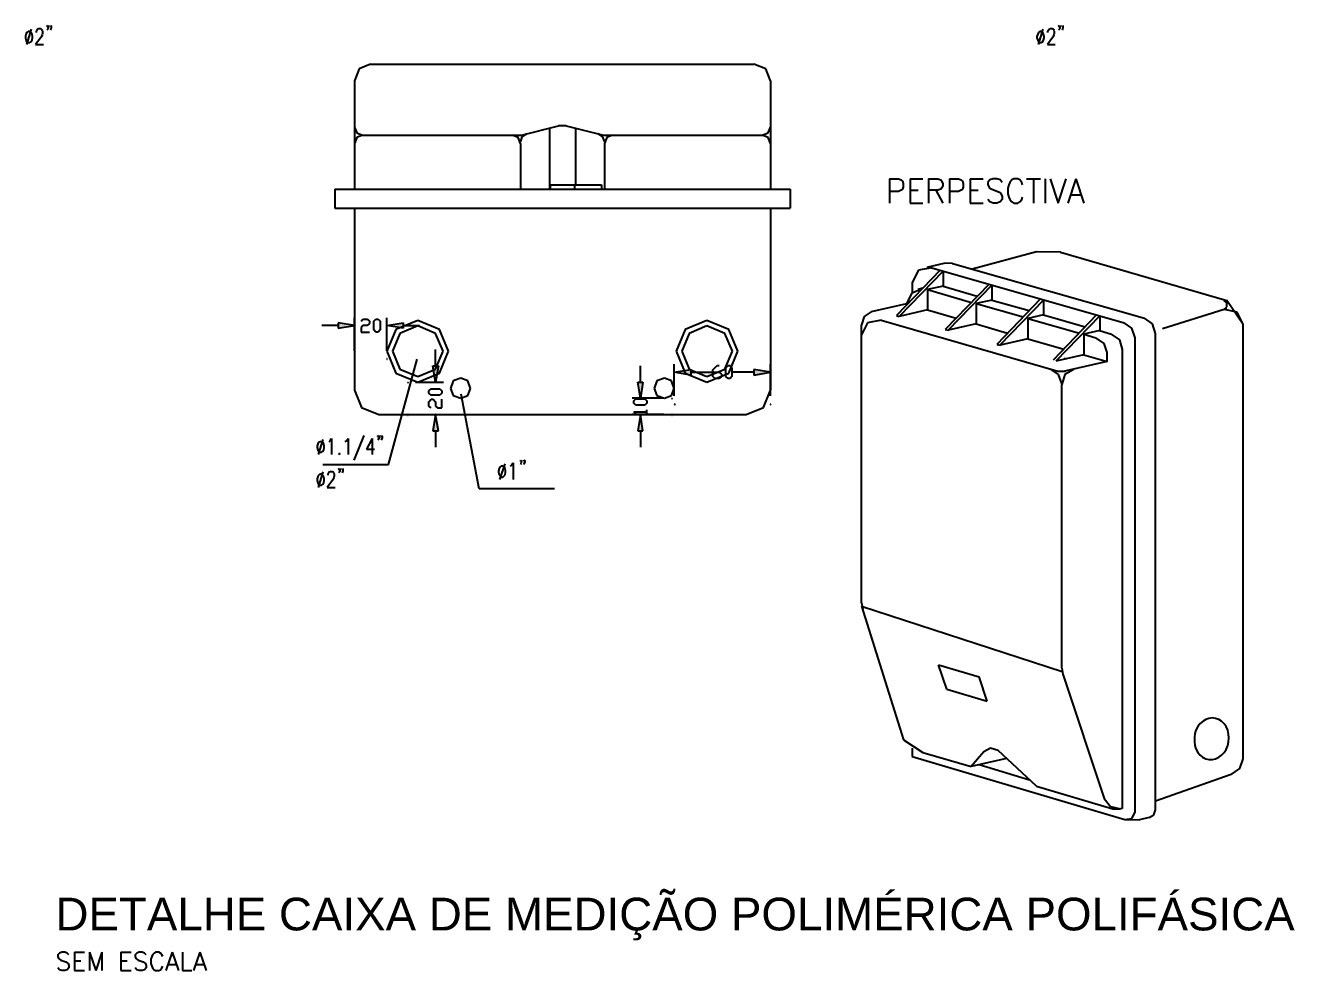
# Model space of a CAD drawing. Header units: millimetres. Extents: x -182 to 147, y -1396 to 58.
# Drawn here: x -16.03 to -0.51, y -30.65 to -19.08 of the extents above; entities that cross this region are included whole.
import ezdxf

# ---------------------------------------------------------------- set-up
doc = ezdxf.new("R2010")
doc.units = ezdxf.units.MM
doc.header["$LTSCALE"] = 10
doc.header["$MEASUREMENT"] = 0
doc.layers.add('ARQ-TEXTO4', color=4, linetype='Continuous')
doc.layers.add('LAYER 1', color=7, linetype='Continuous')
doc.styles.add('ROMANS', font='romans')

msp = doc.modelspace()

# ---------------------------------------------------------------- hatches: boundary and pattern name
at = {"layer": 'LAYER 1', "linetype": 'Continuous'}
for points in [[(-12.2048, -22.7207), (-12.2048, -22.7879), (-12.2048, -22.7879), (-12.008, -22.7543), (-12.008, -22.7543), (-12.2048, -22.7207), (-12.2048, -22.7207)], [(-12.008, -22.7639), (-12.0032, -22.7639), (-12.0032, -22.7639), (-12.0032, -22.7591), (-12.0032, -22.7591), (-12.008, -22.7591), (-12.008, -22.7591), (-12.008, -22.7639), (-12.008, -22.7639)], [(-11.4128, -22.7207), (-11.4128, -22.7879), (-11.4128, -22.7879), (-11.6096, -22.7543), (-11.6096, -22.7543), (-11.4128, -22.7207), (-11.4128, -22.7207)], [(-12.008, -23.1671), (-12.0032, -23.1671), (-12.0032, -23.1671), (-12.0032, -23.1623), (-12.0032, -23.1623), (-12.008, -23.1623), (-12.008, -23.1623), (-12.008, -23.1671), (-12.008, -23.1671)], [(-11.6096, -23.1671), (-11.6048, -23.1671), (-11.6048, -23.1671), (-11.6048, -23.1623), (-11.6048, -23.1623), (-11.6096, -23.1623), (-11.6096, -23.1623), (-11.6096, -23.1671), (-11.6096, -23.1671)], [(-11.048, -23.2487), (-10.9808, -23.2487), (-10.9808, -23.2487), (-11.0144, -23.4455), (-11.0144, -23.4455), (-11.048, -23.2487), (-11.048, -23.2487)], [(-7.8944, -23.2919), (-7.8944, -23.3591), (-7.8944, -23.3591), (-8.096, -23.3255), (-8.096, -23.3255), (-7.8944, -23.2919), (-7.8944, -23.2919)], [(-7.1216, -23.2919), (-7.1216, -23.3591), (-7.1216, -23.3591), (-6.92, -23.3255), (-6.92, -23.3255), (-7.1216, -23.2919), (-7.1216, -23.2919)], [(-6.92, -23.3303), (-6.9152, -23.3303), (-6.9152, -23.3303), (-6.9152, -23.3255), (-6.9152, -23.3255), (-6.92, -23.3255), (-6.92, -23.3255), (-6.92, -23.3303), (-6.92, -23.3303)], [(-11.3552, -23.4551), (-11.3504, -23.4551), (-11.3504, -23.4551), (-11.3504, -23.4503), (-11.3504, -23.4503), (-11.3552, -23.4503), (-11.3552, -23.4503), (-11.3552, -23.4551), (-11.3552, -23.4551)], [(-8.5424, -23.4455), (-8.48, -23.4455), (-8.48, -23.4455), (-8.5088, -23.6423), (-8.5088, -23.6423), (-8.5424, -23.4455), (-8.5424, -23.4455)], [(-8.1248, -23.6519), (-8.12, -23.6519), (-8.12, -23.6519), (-8.12, -23.6471), (-8.12, -23.6471), (-8.1248, -23.6471), (-8.1248, -23.6471), (-8.1248, -23.6519), (-8.1248, -23.6519)], [(-8.0912, -23.7191), (-8.0864, -23.7191), (-8.0864, -23.7191), (-8.0864, -23.7143), (-8.0864, -23.7143), (-8.0912, -23.7143), (-8.0912, -23.7143), (-8.0912, -23.7191), (-8.0912, -23.7191)], [(-6.92, -23.7191), (-6.9152, -23.7191), (-6.9152, -23.7191), (-6.9152, -23.7143), (-6.9152, -23.7143), (-6.92, -23.7143), (-6.92, -23.7143), (-6.92, -23.7191), (-6.92, -23.7191)], [(-11.3552, -23.8487), (-11.3504, -23.8487), (-11.3504, -23.8487), (-11.3504, -23.8439), (-11.3504, -23.8439), (-11.3552, -23.8439), (-11.3552, -23.8439), (-11.3552, -23.8487), (-11.3552, -23.8487)], [(-11.048, -24.0407), (-10.9808, -24.0407), (-10.9808, -24.0407), (-11.0144, -23.8439), (-11.0144, -23.8439), (-11.048, -24.0407), (-11.048, -24.0407)], [(-11.0144, -23.8487), (-11.0096, -23.8487), (-11.0096, -23.8487), (-11.0096, -23.8439), (-11.0096, -23.8439), (-11.0144, -23.8439), (-11.0144, -23.8439), (-11.0144, -23.8487), (-11.0144, -23.8487)], [(-8.5424, -24.0407), (-8.48, -24.0407), (-8.48, -24.0407), (-8.5088, -23.8439), (-8.5088, -23.8439), (-8.5424, -24.0407), (-8.5424, -24.0407)], [(-8.5088, -23.8487), (-8.504, -23.8487), (-8.504, -23.8487), (-8.504, -23.8439), (-8.504, -23.8439), (-8.5088, -23.8439), (-8.5088, -23.8439), (-8.5088, -23.8487), (-8.5088, -23.8487)], [(-8.1248, -23.8487), (-8.12, -23.8487), (-8.12, -23.8487), (-8.12, -23.8439), (-8.12, -23.8439), (-8.1248, -23.8439), (-8.1248, -23.8439), (-8.1248, -23.8487), (-8.1248, -23.8487)]]:
    msp.add_hatch(color=7, dxfattribs=at).paths.add_polyline_path(points)

# ---------------------------------------------------------------- linework, layer by layer
at = {"layer": 'LAYER 1', "color": 7}
for p, q in [((-15.7664, -19.0919), (-15.7568, -19.0823)), ((-15.7568, -19.0823), (-15.752, -19.0919)), ((-15.7232, -19.0919), (-15.7184, -19.0823)), ((-15.7184, -19.0823), (-15.7136, -19.0919)), ((-3.3968, -19.0919), (-3.3872, -19.0823)), ((-3.3872, -19.0823), (-3.3824, -19.0919)), ((-3.3536, -19.0919), (-3.3488, -19.0823)), ((-3.3488, -19.0823), (-3.344, -19.0919)), ((-16.0256, -19.1879), (-16.0304, -19.2167)), ((-16.0304, -19.2167), (-16.0304, -19.2359)), ((-16.0304, -19.2359), (-16.0256, -19.2647)), ((-16.0112, -19.1687), (-16.0256, -19.1879)), ((-15.9584, -19.1303), (-16.016, -19.3175)), ((-15.9968, -19.1591), (-16.0112, -19.1687)), ((-15.9776, -19.1591), (-15.9968, -19.1591)), ((-15.9632, -19.1687), (-15.9776, -19.1591)), ((-15.9488, -19.1879), (-15.9632, -19.1687)), ((-15.944, -19.2167), (-15.9488, -19.1879)), ((-15.9488, -19.2647), (-15.944, -19.2359)), ((-15.944, -19.2359), (-15.944, -19.2167)), ((-15.8384, -19.2263), (-15.9056, -19.3175)), ((-15.896, -19.1591), (-15.8912, -19.1399)), ((-15.896, -19.1687), (-15.896, -19.1591)), ((-15.8912, -19.1399), (-15.8816, -19.1303)), ((-15.8816, -19.1303), (-15.872, -19.1207)), ((-15.872, -19.1207), (-15.8432, -19.1207)), ((-15.8432, -19.1207), (-15.8336, -19.1303)), ((-15.824, -19.1975), (-15.8384, -19.2263)), ((-15.8336, -19.1303), (-15.824, -19.1399)), ((-15.824, -19.1399), (-15.8192, -19.1591)), ((-15.8192, -19.1783), (-15.824, -19.1975)), ((-15.8192, -19.1591), (-15.8192, -19.1783)), ((-15.7568, -19.1015), (-15.7664, -19.0919)), ((-15.7568, -19.1303), (-15.7664, -19.1399)), ((-15.752, -19.0919), (-15.7568, -19.1015)), ((-15.752, -19.1111), (-15.7568, -19.1303)), ((-15.752, -19.0919), (-15.752, -19.1111)), ((-15.7184, -19.1015), (-15.7232, -19.0919)), ((-15.7184, -19.1303), (-15.7232, -19.1399)), ((-15.7136, -19.0919), (-15.7184, -19.1015)), ((-15.7136, -19.1111), (-15.7184, -19.1303)), ((-15.7136, -19.0919), (-15.7136, -19.1111)), ((-3.6512, -19.1879), (-3.6608, -19.2167)), ((-3.6608, -19.2167), (-3.6608, -19.2359)), ((-3.6608, -19.2359), (-3.6512, -19.2647)), ((-3.6416, -19.1687), (-3.6512, -19.1879)), ((-3.5888, -19.1303), (-3.6464, -19.3175)), ((-3.6272, -19.1591), (-3.6416, -19.1687)), ((-3.608, -19.1591), (-3.6272, -19.1591)), ((-3.5936, -19.1687), (-3.608, -19.1591)), ((-3.5792, -19.1879), (-3.5936, -19.1687)), ((-3.5744, -19.2167), (-3.5792, -19.1879)), ((-3.5792, -19.2647), (-3.5744, -19.2359)), ((-3.5744, -19.2359), (-3.5744, -19.2167)), ((-3.4688, -19.2263), (-3.5312, -19.3175)), ((-3.5264, -19.1591), (-3.5216, -19.1399)), ((-3.5264, -19.1687), (-3.5264, -19.1591)), ((-3.5216, -19.1399), (-3.512, -19.1303)), ((-3.512, -19.1303), (-3.5024, -19.1207)), ((-3.5024, -19.1207), (-3.4736, -19.1207)), ((-3.4736, -19.1207), (-3.4592, -19.1303)), ((-3.4544, -19.1975), (-3.4688, -19.2263)), ((-3.4592, -19.1303), (-3.4544, -19.1399)), ((-3.4544, -19.1399), (-3.4496, -19.1591)), ((-3.4496, -19.1783), (-3.4544, -19.1975)), ((-3.4496, -19.1591), (-3.4496, -19.1783)), ((-3.3872, -19.1015), (-3.3968, -19.0919)), ((-3.3872, -19.1303), (-3.3968, -19.1399)), ((-3.3824, -19.0919), (-3.3872, -19.1015)), ((-3.3824, -19.1111), (-3.3872, -19.1303)), ((-3.3824, -19.0919), (-3.3824, -19.1111)), ((-3.3488, -19.1015), (-3.3536, -19.0919)), ((-3.3488, -19.1303), (-3.3536, -19.1399)), ((-3.344, -19.0919), (-3.3488, -19.1015)), ((-3.344, -19.1111), (-3.3488, -19.1303)), ((-3.344, -19.0919), (-3.344, -19.1111)), ((-16.0256, -19.2647), (-16.0112, -19.2839)), ((-16.0112, -19.2839), (-15.9968, -19.2935)), ((-15.9968, -19.2935), (-15.9776, -19.2935)), ((-15.9776, -19.2935), (-15.9632, -19.2839)), ((-15.9632, -19.2839), (-15.9488, -19.2647)), ((-15.9056, -19.3175), (-15.8096, -19.3175)), ((-3.6512, -19.2647), (-3.6416, -19.2839)), ((-3.6416, -19.2839), (-3.6272, -19.2935)), ((-3.6272, -19.2935), (-3.608, -19.2935)), ((-3.608, -19.2935), (-3.5936, -19.2839)), ((-3.5936, -19.2839), (-3.5792, -19.2647)), ((-3.5312, -19.3175), (-3.44, -19.3175)), ((-11.9504, -19.6151), (-12.008, -19.7591)), ((-11.8112, -19.5575), (-11.9504, -19.6151)), ((-11.8112, -19.5575), (-7.1216, -19.5575)), ((-6.9776, -19.6151), (-7.1216, -19.5575)), ((-6.92, -19.7591), (-6.9776, -19.6151)), ((-12.008, -19.7591), (-12.008, -20.3255)), ((-6.92, -19.7591), (-6.92, -20.3255)), ((-12.008, -20.3255), (-11.9792, -20.3975)), ((-12.008, -20.3255), (-12.008, -20.5271)), ((-9.9632, -20.4263), (-9.512, -20.3111)), ((-9.416, -20.3111), (-9.512, -20.3111)), ((-9.416, -20.3111), (-8.96, -20.4263)), ((-6.9488, -20.3975), (-6.92, -20.3255)), ((-6.92, -20.3255), (-6.92, -20.5271)), ((-11.9792, -20.4551), (-12.008, -20.5271)), ((-11.9792, -20.3975), (-11.9072, -20.4263)), ((-11.9072, -20.4263), (-11.9792, -20.4551)), ((-11.9072, -20.4263), (-9.9872, -20.4263)), ((-10.0064, -20.4551), (-10.0784, -20.4263)), ((-9.9776, -20.5271), (-10.0064, -20.4551)), ((-9.9872, -20.4263), (-9.9632, -20.4263)), ((-9.9584, -20.4455), (-9.9776, -20.5031)), ((-9.9008, -20.4071), (-9.9584, -20.4455)), ((-9.6224, -20.3399), (-9.6224, -21.0839)), ((-9.3056, -20.3399), (-9.3056, -21.0311)), ((-8.9696, -20.4455), (-9.0272, -20.4071)), ((-8.9504, -20.5031), (-8.9696, -20.4455)), ((-8.96, -20.4263), (-8.9408, -20.4263)), ((-8.9216, -20.4551), (-8.9504, -20.5271)), ((-8.9408, -20.4263), (-7.0208, -20.4263)), ((-8.8496, -20.4263), (-8.9216, -20.4551)), ((-7.0208, -20.4263), (-6.9488, -20.3975)), ((-6.9488, -20.4551), (-7.0208, -20.4263)), ((-6.92, -20.5271), (-6.9488, -20.4551)), ((-12.008, -20.5271), (-12.008, -21.0839)), ((-9.9776, -20.5271), (-9.9776, -21.0839)), ((-8.9504, -20.5271), (-8.9504, -21.0839)), ((-6.92, -20.5271), (-6.92, -21.0839)), ((-12.248, -21.0839), (-12.248, -21.3191)), ((-12.248, -21.0839), (-6.68, -21.0839)), ((-9.6128, -21.0311), (-9.6128, -21.0839)), ((-9.6128, -21.0311), (-9.3152, -21.0311)), ((-9.3152, -21.0311), (-8.984, -21.0311)), ((-9.3152, -21.0311), (-9.3152, -21.0839)), ((-8.984, -21.0311), (-8.984, -21.0839)), ((-6.68, -21.0839), (-6.68, -21.3191)), ((-5.4656, -20.9591), (-5.3552, -20.9591)), ((-5.4656, -20.9591), (-5.4656, -21.2567)), ((-5.3552, -20.9591), (-5.3216, -20.9735)), ((-5.3216, -21.0983), (-5.3552, -21.1127)), ((-5.3216, -20.9735), (-5.3072, -20.9879)), ((-5.3072, -21.0839), (-5.3216, -21.0983)), ((-5.3072, -20.9879), (-5.2976, -21.0167)), ((-5.2976, -21.0599), (-5.3072, -21.0839)), ((-5.2976, -21.0167), (-5.2976, -21.0599)), ((-5.2112, -20.9591), (-5.0576, -20.9591)), ((-5.2112, -20.9591), (-5.2112, -21.2567)), ((-5.2112, -21.0983), (-5.1152, -21.0983)), ((-4.9856, -20.9591), (-4.8752, -20.9591)), ((-4.9856, -20.9591), (-4.9856, -21.2567)), ((-4.8752, -21.0983), (-4.9856, -21.0983)), ((-4.8992, -21.0983), (-4.8128, -21.2567)), ((-4.8752, -20.9591), (-4.8368, -20.9735)), ((-4.8368, -21.0839), (-4.8752, -21.0983)), ((-4.8368, -20.9735), (-4.8272, -20.9879)), ((-4.8272, -21.0743), (-4.8368, -21.0839)), ((-4.8272, -20.9879), (-4.8128, -21.0167)), ((-4.8128, -21.0455), (-4.8272, -21.0743)), ((-4.8128, -21.0167), (-4.8128, -21.0455)), ((-4.7312, -20.9591), (-4.6208, -20.9591)), ((-4.7312, -20.9591), (-4.7312, -21.2567)), ((-4.6208, -20.9591), (-4.5872, -20.9735)), ((-4.5872, -21.0983), (-4.6208, -21.1127)), ((-4.5872, -20.9735), (-4.5728, -20.9879)), ((-4.5728, -21.0839), (-4.5872, -21.0983)), ((-4.5728, -20.9879), (-4.5632, -21.0167)), ((-4.5632, -21.0599), (-4.5728, -21.0839)), ((-4.5632, -21.0167), (-4.5632, -21.0599)), ((-4.4768, -20.9591), (-4.3184, -20.9591)), ((-4.4768, -20.9591), (-4.4768, -21.2567)), ((-4.4768, -21.0983), (-4.3808, -21.0983)), ((-4.2368, -20.9735), (-4.2608, -21.0023)), ((-4.2608, -21.0023), (-4.2608, -21.0311)), ((-4.2608, -21.0311), (-4.2464, -21.0599)), ((-4.2464, -21.0599), (-4.2368, -21.0743)), ((-4.1984, -20.9591), (-4.2368, -20.9735)), ((-4.2368, -21.0743), (-4.2128, -21.0839)), ((-4.2128, -21.0839), (-4.1408, -21.1127)), ((-4.1504, -20.9591), (-4.1984, -20.9591)), ((-4.112, -20.9735), (-4.1504, -20.9591)), ((-4.088, -21.0023), (-4.112, -20.9735)), ((-4.0064, -21.0311), (-4.016, -21.0743)), ((-4.016, -21.0743), (-4.016, -21.1415)), ((-3.992, -21.0023), (-4.0064, -21.0311)), ((-3.968, -20.9735), (-3.992, -21.0023)), ((-3.944, -20.9591), (-3.968, -20.9735)), ((-3.896, -20.9591), (-3.944, -20.9591)), ((-3.872, -20.9735), (-3.896, -20.9591)), ((-3.848, -21.0023), (-3.872, -20.9735)), ((-3.8384, -21.0311), (-3.848, -21.0023)), ((-3.7904, -20.9591), (-3.6176, -20.9591)), ((-3.704, -20.9591), (-3.704, -21.2567)), ((-3.56, -20.9591), (-3.56, -21.2567)), ((-3.4976, -20.9591), (-3.4016, -21.2567)), ((-3.4016, -21.2567), (-3.3056, -20.9591)), ((-3.1856, -20.9591), (-3.2816, -21.2567)), ((-3.1856, -20.9591), (-3.0896, -21.2567)), ((-5.3552, -21.1127), (-5.4656, -21.1127)), ((-5.2112, -21.2567), (-5.0576, -21.2567)), ((-4.6208, -21.1127), (-4.7312, -21.1127)), ((-4.4768, -21.2567), (-4.3184, -21.2567)), ((-4.2368, -21.2423), (-4.2608, -21.2135)), ((-4.1984, -21.2567), (-4.2368, -21.2423)), ((-4.1504, -21.2567), (-4.1984, -21.2567)), ((-4.112, -21.2423), (-4.1504, -21.2567)), ((-4.1408, -21.1127), (-4.112, -21.1271)), ((-4.112, -21.1271), (-4.1024, -21.1415)), ((-4.088, -21.2135), (-4.112, -21.2423)), ((-4.1024, -21.1415), (-4.088, -21.1703)), ((-4.088, -21.1703), (-4.088, -21.2135)), ((-4.016, -21.1415), (-4.0064, -21.1847)), ((-4.0064, -21.1847), (-3.992, -21.2135)), ((-3.992, -21.2135), (-3.968, -21.2423)), ((-3.968, -21.2423), (-3.944, -21.2567)), ((-3.944, -21.2567), (-3.896, -21.2567)), ((-3.896, -21.2567), (-3.872, -21.2423)), ((-3.872, -21.2423), (-3.848, -21.2135)), ((-3.848, -21.2135), (-3.8384, -21.1847)), ((-3.2432, -21.1559), (-3.1232, -21.1559)), ((-12.248, -21.3191), (-6.68, -21.3191)), ((-12.008, -21.3191), (-12.008, -23.5463)), ((-6.92, -21.3191), (-6.92, -23.5463)), ((-3.6656, -21.8519), (-4.4528, -22.0631)), ((-3.3728, -21.8567), (-3.6656, -21.8519)), ((-3.3728, -21.8567), (-1.3376, -22.4471)), ((-4.784, -21.9911), (-5.0096, -22.0439)), ((-4.6928, -21.9959), (-4.784, -21.9911)), ((-4.6928, -21.9959), (-2.3456, -22.6631)), ((-4.8464, -22.0775), (-5.3792, -22.6295)), ((-4.808, -22.0871), (-5.3456, -22.6439)), ((-5.1104, -22.0775), (-5.1872, -22.2263)), ((-4.9472, -22.0487), (-5.1104, -22.0775)), ((-4.9472, -22.0487), (-2.5952, -22.7207)), ((-4.808, -22.0871), (-4.808, -22.2743)), ((-5.0672, -22.3031), (-5.1968, -22.3607)), ((-5.1872, -22.2263), (-5.1872, -22.3511)), ((-5.0624, -22.2983), (-5.1152, -22.3127)), ((-4.808, -22.2743), (-5, -22.3127)), ((-5, -22.3127), (-5, -22.5623)), ((-5, -22.3127), (-4.4624, -22.4711)), ((-4.808, -22.2743), (-4.3904, -22.3943)), ((-4.2512, -22.2503), (-4.784, -22.8023)), ((-4.2128, -22.2599), (-4.7456, -22.8119)), ((-4.2128, -22.2599), (-4.2128, -22.4423)), ((-5.2544, -22.4903), (-5.6864, -22.5863)), ((-5.1968, -22.3607), (-5.2544, -22.4903)), ((-5.2544, -22.4903), (-5.2496, -22.4951)), ((-4.2128, -22.4423), (-4.4048, -22.4855)), ((-4.4048, -22.4855), (-4.4048, -22.7351)), ((-4.4048, -22.4855), (-3.8288, -22.6487)), ((-4.2128, -22.4423), (-3.7568, -22.5719)), ((-3.6176, -22.4279), (-4.1504, -22.9847)), ((-3.5792, -22.4423), (-4.1168, -22.9943)), ((-3.5792, -22.4423), (-3.5792, -22.6247)), ((-1.3376, -22.4759), (-1.3712, -22.4471)), ((-1.1408, -22.7399), (-1.3376, -22.4471)), ((-1.3376, -22.5239), (-1.3376, -22.4759)), ((-12.008, -23.0615), (-12.008, -22.6583)), ((-11.6096, -23.0615), (-11.6096, -22.6583)), ((-5.7728, -22.6439), (-5.8064, -22.7447)), ((-5.6864, -22.5863), (-5.7728, -22.6439)), ((-5.3792, -22.6295), (-5.3456, -22.6439)), ((-5, -22.5623), (-5.3456, -22.6439)), ((-5, -22.5623), (-4.6496, -22.6631)), ((-3.5792, -22.6247), (-3.7712, -22.6679)), ((-3.5792, -22.6247), (-3.0704, -22.7687)), ((-2.9312, -22.6247), (-3.464, -23.1767)), ((-2.8928, -22.6343), (-3.4304, -23.1911)), ((-2.8928, -22.6343), (-2.8928, -22.8167)), ((-1.3712, -22.5575), (-2.1248, -22.7927)), ((-1.376, -22.5575), (-1.3376, -22.5239)), ((-1.3376, -22.5527), (-1.3712, -22.5575)), ((-1.2128, -22.5911), (-1.3712, -22.5575)), ((-1.1408, -22.7399), (-1.2128, -22.5911)), ((-12.2048, -22.7543), (-12.4064, -22.7543)), ((-12.2048, -22.7207), (-12.2048, -22.7879)), ((-12.008, -22.7543), (-12.2048, -22.7207)), ((-12.2048, -22.7879), (-12.008, -22.7543)), ((-11.9264, -22.7015), (-11.9024, -22.6775)), ((-11.9024, -22.7543), (-11.9264, -22.7831)), ((-11.9264, -22.7831), (-11.9264, -22.8359)), ((-11.9024, -22.6775), (-11.8496, -22.6775)), ((-11.8496, -22.7543), (-11.9024, -22.7543)), ((-11.8496, -22.6775), (-11.8208, -22.7015)), ((-11.8208, -22.7303), (-11.8496, -22.7543)), ((-11.8208, -22.7015), (-11.8208, -22.7303)), ((-11.768, -22.7015), (-11.744, -22.6775)), ((-11.768, -22.8071), (-11.768, -22.7015)), ((-11.744, -22.8359), (-11.768, -22.8071)), ((-11.744, -22.6775), (-11.7152, -22.6775)), ((-11.7152, -22.6775), (-11.6912, -22.7015)), ((-11.6912, -22.8071), (-11.7152, -22.8359)), ((-11.6912, -22.7015), (-11.6912, -22.8071)), ((-11.6096, -22.7543), (-11.4128, -22.7207)), ((-11.4128, -22.7879), (-11.6096, -22.7543)), ((-11.4992, -22.8023), (-11.6096, -23.0663)), ((-11.2304, -22.6919), (-11.4992, -22.8023)), ((-11.2304, -22.7591), (-11.4512, -22.8503)), ((-11.4128, -22.7207), (-11.4128, -22.7879)), ((-11.4128, -22.7543), (-11.2112, -22.7543)), ((-10.9664, -22.8023), (-11.2304, -22.6919)), ((-11.0144, -22.8503), (-11.2304, -22.7591)), ((-10.856, -23.0663), (-10.9664, -22.8023)), ((-7.9616, -22.8023), (-8.072, -23.0663)), ((-7.6976, -22.6919), (-7.9616, -22.8023)), ((-7.6976, -22.7591), (-7.9136, -22.8503)), ((-7.4288, -22.8023), (-7.6976, -22.6919)), ((-7.4768, -22.8503), (-7.6976, -22.7591)), ((-7.3184, -23.0663), (-7.4288, -22.8023)), ((-5.7344, -22.7207), (-5.8064, -22.8695)), ((-5.8064, -26.1479), (-5.8064, -22.7447)), ((-5.5664, -22.6871), (-5.7344, -22.7207)), ((-5.5664, -22.6871), (-3.4064, -23.3111)), ((-4.784, -22.8023), (-4.7456, -22.8119)), ((-4.4048, -22.7351), (-4.7456, -22.8119)), ((-4.4048, -22.7351), (-4.0208, -22.8455)), ((-3.7712, -22.6679), (-3.7712, -22.9175)), ((-3.7712, -22.6679), (-3.1424, -22.8455)), ((-2.4992, -22.7879), (-2.5952, -22.7207)), ((-2.4608, -22.9031), (-2.4992, -22.7879)), ((-2.2496, -22.7351), (-2.3456, -22.6631)), ((-2.2112, -22.8503), (-2.2496, -22.7351)), ((-1.1408, -28.0535), (-1.1408, -22.7399)), ((-11.9264, -22.8359), (-11.8208, -22.8359)), ((-11.7152, -22.8359), (-11.744, -22.8359)), ((-11.4512, -22.8503), (-11.5424, -23.0663)), ((-10.9232, -23.0663), (-11.0144, -22.8503)), ((-7.9136, -22.8503), (-8.0048, -23.0663)), ((-7.3856, -23.0663), (-7.4768, -22.8503)), ((-3.7712, -22.9175), (-4.112, -22.9943)), ((-3.7712, -22.9175), (-3.3344, -23.0423)), ((-2.8928, -22.8167), (-3.0896, -22.8599)), ((-3.0896, -22.8599), (-3.0896, -23.1143)), ((-3.0896, -22.8599), (-2.9408, -22.9031)), ((-2.84, -22.9751), (-2.9408, -22.9031)), ((-2.8976, -22.8167), (-2.7488, -22.8599)), ((-2.648, -22.9271), (-2.7488, -22.8599)), ((-2.6144, -23.0471), (-2.648, -22.9271)), ((-2.4608, -28.7063), (-2.4608, -22.9031)), ((-2.2112, -28.6775), (-2.2112, -22.8503)), ((-11.6096, -23.0663), (-11.4992, -23.3351)), ((-11.5424, -23.0663), (-11.4512, -23.2871)), ((-11.0144, -23.2487), (-11.0144, -23.0471)), ((-11.0144, -23.2871), (-10.9232, -23.0663)), ((-10.9664, -23.3351), (-10.856, -23.0663)), ((-8.072, -23.0663), (-7.9616, -23.3351)), ((-8.0048, -23.0663), (-7.9136, -23.2871)), ((-7.4768, -23.2871), (-7.3856, -23.0663)), ((-7.4288, -23.3351), (-7.3184, -23.0663)), ((-4.1504, -22.9847), (-4.112, -22.9943)), ((-3.0896, -23.1143), (-3.4304, -23.1911)), ((-3.0896, -23.1143), (-2.8016, -23.1959)), ((-2.8016, -23.0855), (-2.84, -22.9751)), ((-2.8016, -23.1959), (-2.8016, -23.0855)), ((-2.6144, -28.6631), (-2.6144, -23.0471)), ((-11.5904, -24.4535), (-11.24, -23.1671)), ((-11.048, -23.2487), (-10.9808, -23.2487)), ((-11.0144, -23.4455), (-11.048, -23.2487)), ((-10.9808, -23.2487), (-11.0144, -23.4455)), ((-8.5088, -23.4455), (-8.5088, -23.2487)), ((-8.096, -23.6135), (-8.096, -23.2247)), ((-7.6256, -23.2967), (-7.5728, -23.2439)), ((-7.5728, -23.2439), (-7.5488, -23.2439)), ((-7.4672, -23.2727), (-7.4384, -23.2439)), ((-7.4672, -23.3783), (-7.4672, -23.2727)), ((-7.4384, -23.2439), (-7.4144, -23.2439)), ((-7.4144, -23.2439), (-7.3904, -23.2727)), ((-7.3904, -23.2727), (-7.3904, -23.3783)), ((-6.92, -23.6135), (-6.92, -23.2247)), ((-2.8016, -23.1959), (-3.3392, -23.3159)), ((-3.3344, -23.1527), (-3.3008, -23.1623)), ((-11.4992, -23.3351), (-11.2304, -23.4455)), ((-11.4512, -23.2871), (-11.2304, -23.3783)), ((-11.2304, -23.3783), (-11.0144, -23.2871)), ((-11.2304, -23.4455), (-10.9664, -23.3351)), ((-10.7984, -23.4311), (-10.832, -23.5223)), ((-10.7072, -23.3975), (-10.7984, -23.4311)), ((-10.6208, -23.4311), (-10.7072, -23.3975)), ((-10.5872, -23.5223), (-10.6208, -23.4311)), ((-8.3072, -23.4311), (-8.3408, -23.5223)), ((-8.216, -23.3975), (-8.3072, -23.4311)), ((-8.1296, -23.4311), (-8.216, -23.3975)), ((-8.096, -23.5223), (-8.1296, -23.4311)), ((-8.096, -23.3255), (-7.8944, -23.2919)), ((-7.8944, -23.3591), (-8.096, -23.3255)), ((-7.9616, -23.3351), (-7.6976, -23.4455)), ((-7.9136, -23.2871), (-7.6976, -23.3783)), ((-7.8944, -23.2919), (-7.8944, -23.3591)), ((-7.8944, -23.3255), (-7.6256, -23.3255)), ((-7.6976, -23.3783), (-7.4768, -23.2871)), ((-7.6976, -23.4455), (-7.4288, -23.3351)), ((-7.6256, -23.3783), (-7.6256, -23.2967)), ((-7.6256, -23.3255), (-7.5488, -23.3255)), ((-7.6016, -23.4023), (-7.6256, -23.3783)), ((-7.5488, -23.4023), (-7.6016, -23.4023)), ((-7.5488, -23.3255), (-7.52, -23.3495)), ((-7.52, -23.3783), (-7.5488, -23.4023)), ((-7.52, -23.3495), (-7.52, -23.3783)), ((-7.4384, -23.4023), (-7.4672, -23.3783)), ((-7.4144, -23.4023), (-7.4384, -23.4023)), ((-7.3904, -23.3783), (-7.4144, -23.4023)), ((-7.1216, -23.3255), (-7.3904, -23.3255)), ((-7.1216, -23.2919), (-7.1216, -23.3591)), ((-6.92, -23.3255), (-7.1216, -23.2919)), ((-7.1216, -23.3591), (-6.92, -23.3255)), ((-3.3968, -23.3543), (-3.4976, -23.2823)), ((-3.4064, -23.3111), (-3.3104, -23.3111)), ((-3.3584, -23.4647), (-3.3968, -23.3543)), ((-3.32, -23.3543), (-3.3584, -23.4743)), ((-3.2096, -23.2919), (-3.32, -23.3543)), ((-12.008, -23.5463), (-11.9216, -23.7575)), ((-11.2592, -23.4455), (-10.9184, -23.4455)), ((-11.096, -23.5511), (-11.0672, -23.5271)), ((-11.096, -23.5799), (-11.096, -23.5511)), ((-11.0672, -23.6039), (-11.096, -23.5799)), ((-11.0672, -23.5271), (-10.9616, -23.5271)), ((-10.9616, -23.5271), (-10.9376, -23.5511)), ((-10.9376, -23.5799), (-10.9616, -23.6039)), ((-10.9376, -23.5511), (-10.9376, -23.5799)), ((-10.832, -23.5223), (-10.7984, -23.6087)), ((-10.6208, -23.6087), (-10.5872, -23.5223)), ((-8.5424, -23.4455), (-8.48, -23.4455)), ((-8.5088, -23.6423), (-8.5424, -23.4455)), ((-8.48, -23.4455), (-8.5088, -23.6423)), ((-8.3408, -23.5223), (-8.3072, -23.6087)), ((-8.1296, -23.6087), (-8.096, -23.5223)), ((-7.0064, -23.7575), (-6.92, -23.5463)), ((-3.3584, -26.9447), (-3.3584, -23.4743)), ((-11.096, -23.6855), (-11.0672, -23.6567)), ((-11.096, -23.7383), (-11.096, -23.6855)), ((-11.0672, -23.7623), (-11.096, -23.7383)), ((-10.9616, -23.6039), (-11.0672, -23.6039)), ((-11.0672, -23.6567), (-11.0432, -23.6567)), ((-11.0432, -23.6567), (-11.0144, -23.6855)), ((-11.0144, -23.6855), (-11.0144, -23.7383)), ((-11.0144, -23.7383), (-10.9904, -23.7623)), ((-10.9376, -23.7623), (-10.9376, -23.6567)), ((-10.7984, -23.6087), (-10.7072, -23.6423)), ((-10.7072, -23.6423), (-10.6208, -23.6087)), ((-10.4816, -24.7511), (-10.7024, -23.5943)), ((-8.2256, -23.6423), (-8.6096, -23.6423)), ((-8.5904, -23.6759), (-8.5664, -23.6519)), ((-8.5904, -23.7047), (-8.5904, -23.6759)), ((-8.5664, -23.7287), (-8.5904, -23.7047)), ((-8.5664, -23.6519), (-8.456, -23.6519)), ((-8.456, -23.7287), (-8.5664, -23.7287)), ((-8.456, -23.6519), (-8.432, -23.6759)), ((-8.432, -23.7047), (-8.456, -23.7287)), ((-8.432, -23.6759), (-8.432, -23.7047)), ((-8.3072, -23.6087), (-8.216, -23.6423)), ((-8.216, -23.6423), (-8.1296, -23.6087)), ((-11.9216, -23.7575), (-11.7104, -23.8439)), ((-11.7104, -23.8439), (-7.2176, -23.8439)), ((-11.2592, -23.8439), (-10.9184, -23.8439)), ((-11.0144, -23.8439), (-11.048, -24.0407)), ((-10.9808, -24.0407), (-11.0144, -23.8439)), ((-10.9904, -23.7623), (-10.9376, -23.7623)), ((-8.2256, -23.8439), (-8.6096, -23.8439)), ((-8.5664, -23.8391), (-8.5904, -23.8103)), ((-8.5904, -23.8103), (-8.432, -23.8103)), ((-8.5088, -23.8439), (-8.5424, -24.0407)), ((-8.48, -24.0407), (-8.5088, -23.8439)), ((-8.432, -23.8391), (-8.432, -23.7863)), ((-7.2176, -23.8439), (-7.0064, -23.7575)), ((-11.048, -24.0407), (-10.9808, -24.0407)), ((-11.0144, -24.0407), (-11.0144, -24.2423)), ((-8.5424, -24.0407), (-8.48, -24.0407)), ((-8.5088, -24.0407), (-8.5088, -24.2423)), ((-12.4544, -24.1991), (-12.464, -24.2279)), ((-12.4448, -24.1799), (-12.4544, -24.1991)), ((-12.392, -24.1463), (-12.4496, -24.3335)), ((-12.4304, -24.1751), (-12.4448, -24.1799)), ((-12.4112, -24.1751), (-12.4304, -24.1751)), ((-12.3968, -24.1799), (-12.4112, -24.1751)), ((-12.3824, -24.1991), (-12.3968, -24.1799)), ((-12.3776, -24.2279), (-12.3824, -24.1991)), ((-12.3152, -24.1751), (-12.3056, -24.1655)), ((-12.3056, -24.1655), (-12.2864, -24.1367)), ((-12.2864, -24.1367), (-12.2864, -24.3335)), ((-12.1184, -24.1751), (-12.104, -24.1655)), ((-12.104, -24.1655), (-12.0848, -24.1367)), ((-12.0848, -24.1367), (-12.0848, -24.3335)), ((-11.8928, -24.0983), (-12.0128, -24.4007)), ((-11.792, -24.1367), (-11.8592, -24.2663)), ((-11.792, -24.1367), (-11.792, -24.3335)), ((-11.72, -24.1079), (-11.7152, -24.0983)), ((-11.7152, -24.1175), (-11.72, -24.1079)), ((-11.7152, -24.1463), (-11.72, -24.1559)), ((-11.7152, -24.0983), (-11.7056, -24.1079)), ((-11.7056, -24.1079), (-11.7152, -24.1175)), ((-11.7056, -24.1271), (-11.7152, -24.1463)), ((-11.7056, -24.1079), (-11.7056, -24.1271)), ((-11.6816, -24.1079), (-11.6768, -24.0983)), ((-11.6768, -24.1175), (-11.6816, -24.1079)), ((-11.6768, -24.1463), (-11.6816, -24.1559)), ((-11.6768, -24.0983), (-11.6672, -24.1079)), ((-11.6672, -24.1079), (-11.6768, -24.1175)), ((-11.6672, -24.1271), (-11.6768, -24.1463)), ((-11.6672, -24.1079), (-11.6672, -24.1271)), ((-12.464, -24.2279), (-12.464, -24.2471)), ((-12.464, -24.2471), (-12.4544, -24.2759)), ((-12.4544, -24.2759), (-12.4448, -24.2951)), ((-12.4448, -24.2951), (-12.4304, -24.3047)), ((-12.4304, -24.3047), (-12.4112, -24.3047)), ((-12.4112, -24.3047), (-12.3968, -24.2951)), ((-12.3968, -24.2951), (-12.3824, -24.2759)), ((-12.3824, -24.2759), (-12.3776, -24.2471)), ((-12.3776, -24.2471), (-12.3776, -24.2279)), ((-12.1904, -24.3143), (-12.2, -24.3239)), ((-12.2, -24.3239), (-12.1904, -24.3335)), ((-12.1856, -24.3239), (-12.1904, -24.3143)), ((-12.1904, -24.3335), (-12.1856, -24.3239)), ((-11.8592, -24.2663), (-11.7632, -24.2663)), ((-12.392, -24.4535), (-11.5904, -24.4535)), ((-12.2, -24.5111), (-12.1904, -24.5015)), ((-12.1904, -24.5207), (-12.2, -24.5111)), ((-12.1904, -24.5015), (-12.1856, -24.5111)), ((-12.1856, -24.5111), (-12.1904, -24.5207)), ((-12.1856, -24.5111), (-12.1856, -24.5303)), ((-12.1568, -24.5111), (-12.152, -24.5015)), ((-12.152, -24.5207), (-12.1568, -24.5111)), ((-12.152, -24.5015), (-12.1472, -24.5111)), ((-12.1472, -24.5111), (-12.152, -24.5207)), ((-12.1472, -24.5111), (-12.1472, -24.5303)), ((-10.2368, -24.5015), (-10.2464, -24.5303)), ((-10.2224, -24.4823), (-10.2368, -24.5015)), ((-10.1696, -24.4439), (-10.232, -24.6359)), ((-10.2128, -24.4727), (-10.2224, -24.4823)), ((-10.1936, -24.4727), (-10.2128, -24.4727)), ((-10.1792, -24.4823), (-10.1936, -24.4727)), ((-10.1648, -24.5015), (-10.1792, -24.4823)), ((-10.16, -24.5303), (-10.1648, -24.5015)), ((-10.0976, -24.4727), (-10.0832, -24.4631)), ((-10.0832, -24.4631), (-10.064, -24.4343)), ((-10.064, -24.4343), (-10.064, -24.6359)), ((-9.9776, -24.4055), (-9.9728, -24.4007)), ((-9.9728, -24.4151), (-9.9776, -24.4055)), ((-9.9728, -24.4439), (-9.9776, -24.4535)), ((-9.9728, -24.4007), (-9.968, -24.4055)), ((-9.968, -24.4055), (-9.9728, -24.4151)), ((-9.968, -24.4247), (-9.9728, -24.4439)), ((-9.968, -24.4055), (-9.968, -24.4247)), ((-9.9392, -24.4055), (-9.9344, -24.4007)), ((-9.9344, -24.4151), (-9.9392, -24.4055)), ((-9.9344, -24.4439), (-9.9392, -24.4535)), ((-9.9344, -24.4007), (-9.9248, -24.4055)), ((-9.9248, -24.4055), (-9.9344, -24.4151)), ((-9.9248, -24.4247), (-9.9344, -24.4439)), ((-9.9248, -24.4055), (-9.9248, -24.4247)), ((-12.4544, -24.6023), (-12.464, -24.6311)), ((-12.464, -24.6311), (-12.464, -24.6503)), ((-12.464, -24.6503), (-12.4544, -24.6791)), ((-12.4448, -24.5831), (-12.4544, -24.6023)), ((-12.392, -24.5447), (-12.4496, -24.7367)), ((-12.4304, -24.5735), (-12.4448, -24.5831)), ((-12.4112, -24.5735), (-12.4304, -24.5735)), ((-12.3968, -24.5831), (-12.4112, -24.5735)), ((-12.3824, -24.6023), (-12.3968, -24.5831)), ((-12.3776, -24.6311), (-12.3824, -24.6023)), ((-12.3824, -24.6791), (-12.3776, -24.6503)), ((-12.3776, -24.6503), (-12.3776, -24.6311)), ((-12.272, -24.6407), (-12.3392, -24.7367)), ((-12.3296, -24.5735), (-12.3248, -24.5543)), ((-12.3296, -24.5831), (-12.3296, -24.5735)), ((-12.3248, -24.5543), (-12.3152, -24.5447)), ((-12.3152, -24.5447), (-12.3056, -24.5399)), ((-12.3056, -24.5399), (-12.2768, -24.5399)), ((-12.2768, -24.5399), (-12.2672, -24.5447)), ((-12.2576, -24.6119), (-12.272, -24.6407)), ((-12.2672, -24.5447), (-12.2576, -24.5543)), ((-12.2576, -24.5543), (-12.2528, -24.5735)), ((-12.2528, -24.5927), (-12.2576, -24.6119)), ((-12.2528, -24.5735), (-12.2528, -24.5927)), ((-12.1904, -24.5447), (-12.2, -24.5543)), ((-12.1856, -24.5303), (-12.1904, -24.5447)), ((-12.152, -24.5447), (-12.1568, -24.5543)), ((-12.1472, -24.5303), (-12.152, -24.5447)), ((-10.2464, -24.5303), (-10.2464, -24.5495)), ((-10.2464, -24.5495), (-10.2368, -24.5783)), ((-10.2368, -24.5783), (-10.2224, -24.5975)), ((-10.2224, -24.5975), (-10.2128, -24.6071)), ((-10.2128, -24.6071), (-10.1936, -24.6071)), ((-10.1936, -24.6071), (-10.1792, -24.5975)), ((-10.1792, -24.5975), (-10.1648, -24.5783)), ((-10.1648, -24.5783), (-10.16, -24.5495)), ((-10.16, -24.5495), (-10.16, -24.5303)), ((-12.4544, -24.6791), (-12.4448, -24.6983)), ((-12.4448, -24.6983), (-12.4304, -24.7079)), ((-12.4304, -24.7079), (-12.4112, -24.7079)), ((-12.4112, -24.7079), (-12.3968, -24.6983)), ((-12.3968, -24.6983), (-12.3824, -24.6791)), ((-12.3392, -24.7367), (-12.2432, -24.7367)), ((-9.56, -24.7511), (-10.4816, -24.7511)), ((-5.8064, -26.1479), (-5.792, -26.2247)), ((-5.8064, -26.1863), (-5.2928, -27.8231)), ((-5.8064, -26.1863), (-3.3536, -26.9879)), ((-4.8656, -26.9063), (-4.3664, -27.0503)), ((-4.7648, -27.2039), (-4.8656, -26.9063)), ((-3.3584, -26.9447), (-3.344, -27.0167)), ((-4.2704, -27.3479), (-4.3664, -27.0503)), ((-3.344, -27.0167), (-2.84, -28.5383)), ((-4.7648, -27.2039), (-4.2704, -27.3479)), ((-1.664, -27.6215), (-1.6928, -27.6599)), ((-1.6304, -27.5927), (-1.664, -27.6215)), ((-1.5968, -27.5735), (-1.6304, -27.5927)), ((-1.5584, -27.5591), (-1.5968, -27.5735)), ((-1.5152, -27.5543), (-1.5584, -27.5591)), ((-1.4768, -27.5591), (-1.5152, -27.5543)), ((-1.4384, -27.5735), (-1.4768, -27.5591)), ((-1.4048, -27.5927), (-1.4384, -27.5735)), ((-1.3712, -27.6263), (-1.4048, -27.5927)), ((-1.7312, -27.7463), (-1.736, -27.7943)), ((-1.7168, -27.7031), (-1.7312, -27.7463)), ((-1.6928, -27.6599), (-1.7168, -27.7031)), ((-1.3472, -27.6599), (-1.3712, -27.6263)), ((-1.328, -27.7031), (-1.3472, -27.6599)), ((-1.3184, -27.7511), (-1.328, -27.7031)), ((-1.3136, -27.7991), (-1.3184, -27.7511)), ((-5.2928, -27.8231), (-5.0576, -27.9767)), ((-5.1872, -27.9239), (-5.1872, -28.0247)), ((-4.2272, -27.9239), (-4.3088, -27.9671)), ((-4.136, -27.9527), (-4.2272, -27.9239)), ((-1.736, -27.7943), (-1.736, -27.8423)), ((-1.736, -27.8423), (-1.7312, -27.8903)), ((-1.7312, -27.8903), (-1.7168, -27.9335)), ((-1.7168, -27.9335), (-1.6928, -27.9767)), ((-1.3472, -27.9383), (-1.328, -27.8903)), ((-1.328, -27.8903), (-1.3184, -27.8471)), ((-1.3184, -27.8471), (-1.3136, -27.7991)), ((-5.1872, -28.0247), (-2.5856, -28.7975)), ((-5.0576, -27.9767), (-4.4672, -28.1495)), ((-4.3088, -27.9671), (-4.4672, -28.1495)), ((-4.0352, -28.0487), (-4.4672, -28.1495)), ((-3.6656, -28.3895), (-4.136, -27.9527)), ((-1.6928, -27.9767), (-1.664, -28.0103)), ((-1.664, -28.0103), (-1.6352, -28.0343)), ((-1.6352, -28.0343), (-1.5968, -28.0535)), ((-1.5968, -28.0535), (-1.5584, -28.0631)), ((-1.5584, -28.0631), (-1.5152, -28.0631)), ((-1.5152, -28.0631), (-1.4768, -28.0535)), ((-1.4768, -28.0535), (-1.4384, -28.0343)), ((-1.4384, -28.0343), (-1.4048, -28.0103)), ((-1.4048, -28.0103), (-1.3712, -27.9767)), ((-1.3712, -27.9767), (-1.3472, -27.9383)), ((-1.1792, -28.1735), (-1.1408, -28.0535)), ((-4.3664, -28.1255), (-3.752, -28.3127)), ((-1.2848, -28.2455), (-2.2112, -28.5719)), ((-1.2848, -28.2455), (-1.1792, -28.1735)), ((-3.6656, -28.3895), (-2.7344, -28.6679)), ((-2.84, -28.5383), (-2.7632, -28.6391)), ((-2.7632, -28.6391), (-2.6384, -28.6679)), ((-2.7344, -28.6679), (-2.6384, -28.6679)), ((-2.6144, -28.6631), (-2.6384, -28.6679)), ((-2.4992, -28.7831), (-2.4608, -28.7063)), ((-2.2304, -28.7399), (-2.2112, -28.6775)), ((-2.5856, -28.7975), (-2.4992, -28.7831)), ((-2.5856, -28.7975), (-2.408, -28.8023)), ((-2.288, -28.7735), (-2.408, -28.8023)), ((-2.288, -28.7735), (-2.2304, -28.7399))]:
    msp.add_line(p, q, dxfattribs=at)
at = {"layer": 'LAYER 1'}
for p, q in [((-12.2048, -22.7207), (-12.2048, -22.7879)), ((-12.2048, -22.7879), (-12.008, -22.7543)), ((-12.0032, -22.7591), (-12.008, -22.7591)), ((-12.008, -22.7591), (-12.008, -22.7639)), ((-12.008, -22.7639), (-12.0032, -22.7639)), ((-12.0032, -22.7639), (-12.0032, -22.7591)), ((-11.4128, -22.7879), (-11.6096, -22.7543)), ((-11.4128, -22.7207), (-11.4128, -22.7879)), ((-12.0032, -23.1623), (-12.008, -23.1623)), ((-12.008, -23.1623), (-12.008, -23.1671)), ((-12.008, -23.1671), (-12.0032, -23.1671)), ((-12.0032, -23.1671), (-12.0032, -23.1623)), ((-11.6048, -23.1623), (-11.6096, -23.1623)), ((-11.6096, -23.1623), (-11.6096, -23.1671)), ((-11.6096, -23.1671), (-11.6048, -23.1671)), ((-11.6048, -23.1671), (-11.6048, -23.1623)), ((-11.048, -23.2487), (-10.9808, -23.2487)), ((-10.9808, -23.2487), (-11.0144, -23.4455)), ((-7.8944, -23.3591), (-8.096, -23.3255)), ((-7.8944, -23.2919), (-7.8944, -23.3591)), ((-7.1216, -23.2919), (-7.1216, -23.3591)), ((-7.1216, -23.3591), (-6.92, -23.3255)), ((-6.9152, -23.3255), (-6.92, -23.3255)), ((-6.92, -23.3255), (-6.92, -23.3303)), ((-6.92, -23.3303), (-6.9152, -23.3303)), ((-6.9152, -23.3303), (-6.9152, -23.3255)), ((-11.3504, -23.4503), (-11.3552, -23.4503)), ((-11.3552, -23.4503), (-11.3552, -23.4551)), ((-11.3552, -23.4551), (-11.3504, -23.4551)), ((-11.3504, -23.4551), (-11.3504, -23.4503)), ((-8.5424, -23.4455), (-8.48, -23.4455)), ((-8.48, -23.4455), (-8.5088, -23.6423)), ((-8.12, -23.6471), (-8.1248, -23.6471)), ((-8.1248, -23.6471), (-8.1248, -23.6519)), ((-8.1248, -23.6519), (-8.12, -23.6519)), ((-8.12, -23.6519), (-8.12, -23.6471)), ((-8.0864, -23.7143), (-8.0912, -23.7143)), ((-8.0912, -23.7143), (-8.0912, -23.7191)), ((-8.0912, -23.7191), (-8.0864, -23.7191)), ((-8.0864, -23.7191), (-8.0864, -23.7143)), ((-6.9152, -23.7143), (-6.92, -23.7143)), ((-6.92, -23.7143), (-6.92, -23.7191)), ((-6.92, -23.7191), (-6.9152, -23.7191)), ((-6.9152, -23.7191), (-6.9152, -23.7143)), ((-11.3504, -23.8439), (-11.3552, -23.8439)), ((-11.3552, -23.8439), (-11.3552, -23.8487)), ((-11.3552, -23.8487), (-11.3504, -23.8487)), ((-11.3504, -23.8487), (-11.3504, -23.8439)), ((-11.0096, -23.8439), (-11.0144, -23.8439)), ((-11.0144, -23.8439), (-11.0144, -23.8487)), ((-10.9808, -24.0407), (-11.0144, -23.8439)), ((-11.0144, -23.8487), (-11.0096, -23.8487)), ((-11.0096, -23.8487), (-11.0096, -23.8439)), ((-8.504, -23.8439), (-8.5088, -23.8439)), ((-8.5088, -23.8439), (-8.5088, -23.8487)), ((-8.48, -24.0407), (-8.5088, -23.8439)), ((-8.5088, -23.8487), (-8.504, -23.8487)), ((-8.504, -23.8487), (-8.504, -23.8439)), ((-8.12, -23.8439), (-8.1248, -23.8439)), ((-8.1248, -23.8439), (-8.1248, -23.8487)), ((-8.1248, -23.8487), (-8.12, -23.8487)), ((-8.12, -23.8487), (-8.12, -23.8439)), ((-11.048, -24.0407), (-10.9808, -24.0407)), ((-8.5424, -24.0407), (-8.48, -24.0407))]:
    msp.add_line(p, q, dxfattribs=at)

# ---------------------------------------------------------------- texts
at = {"layer": 'ARQ-TEXTO4', "insert": (-15.6625, -29.7532), "char_height": 0.225, "attachment_point": 1, "style": 'ROMANS'}
msp.add_mtext('{\\fArial|b0|i0|c0|p34;\\H1.778x;\\C4;DETALHE CAIXA DE MEDIÇÃO POLIMÉRICA POLIFÁSICA\\P\\Fromans|c0;\\H0.56242x;\\C2;SEM ESCALA}', dxfattribs=at)

doc.saveas('drawing.dxf')
